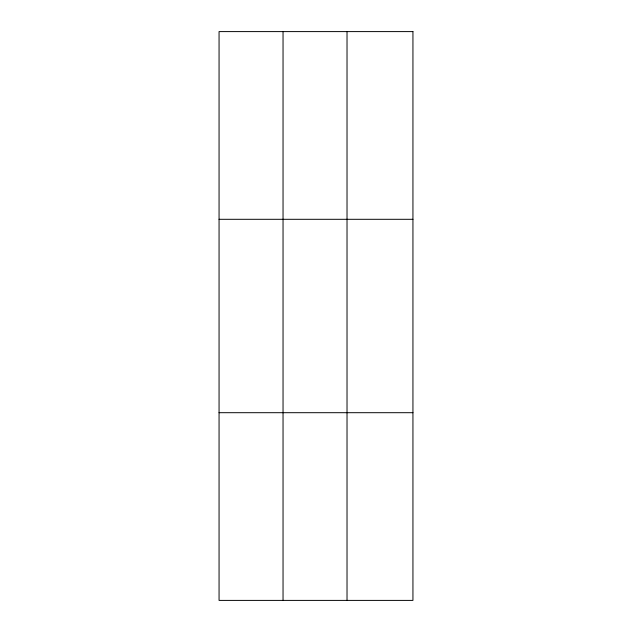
<?xml version="1.0" encoding="UTF-8"?>
<svg xmlns="http://www.w3.org/2000/svg" width="632" height="632" viewBox="0 0 632 632"><rect width="100%" height="100%" fill="white"/><g stroke="black" fill="none" stroke-linecap="round" stroke-linejoin="round"><path stroke-width="0.95" d="M283.041 600.4L283.041 31.6M347.023 600.4L347.023 31.6M219.059 219.304L412.941 219.304M219.059 412.696L412.941 412.696M412.941 31.6L412.941 600.4L219.059 600.4L219.059 31.6L412.941 31.6"/></g></svg>
